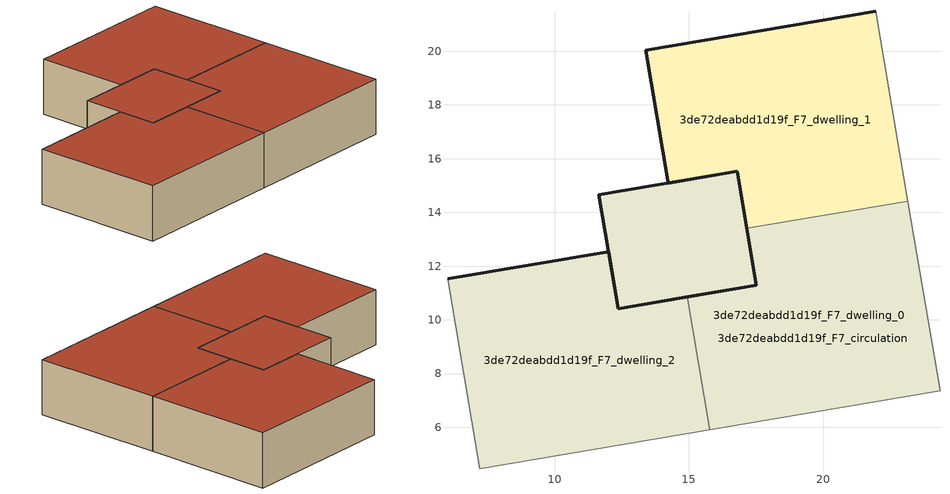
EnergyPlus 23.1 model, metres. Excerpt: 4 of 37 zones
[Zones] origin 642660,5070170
3de72deabdd1d19f_F7_dwelling_0
 floor to 3de72deabdd1d19f_F6_dwelling_0 (EU_floor_Construction): 23.15,14.42 24.35,7.36 15.78,5.91 14.94,10.85 17.51,11.29 17.24,12.88 17.15,13.41 z21; 16.79,15.53 17.15,13.41 17.51,11.29 12.37,10.42 11.65,14.66 z21
 wall outside (EU_wall_Construction): 17.15,13.41 17.51,11.29 14.94,10.85 z21:24
 wall adiabatic (EU_wall_Construction): 15.78,5.91 24.35,7.36 23.15,14.42 z21:24
 wall to 3de72deabdd1d19f_F7_dwelling_1 (EU_wall_Construction): 23.15,14.42 17.15,13.41 z21:24
 wall to 3de72deabdd1d19f_F7_dwelling_2 (EU_wall_Construction): 14.94,10.85 15.78,5.91 z21:24
 roof outside (EU_roof_Construction): 24.35,7.36 23.15,14.42 17.15,13.41 17.24,12.88 17.51,11.29 14.94,10.85 15.78,5.91 z24; 17.51,11.29 17.24,12.88 17.15,13.41 16.79,15.53 11.65,14.66 12.37,10.42 z24
3de72deabdd1d19f_F7_dwelling_1
 floor to 3de72deabdd1d19f_F6_dwelling_1 (EU_floor_Construction): 21.95,21.48 23.15,14.42 17.15,13.41 16.79,15.53 14.22,15.09 13.39,20.03 z21
 wall outside (EU_wall_Construction): 21.95,21.48 13.39,20.03 14.22,15.09 16.79,15.53 17.15,13.41 z21:24
 wall adiabatic (EU_wall_Construction): 23.15,14.42 21.95,21.48 z21:24
 roof outside (EU_roof_Construction): 23.15,14.42 21.95,21.48 13.39,20.03 14.22,15.09 16.79,15.53 17.15,13.41 z24
3de72deabdd1d19f_F7_dwelling_2
 floor to 3de72deabdd1d19f_F6_dwelling_2 (EU_floor_Construction): 14.94,10.85 15.78,5.91 7.21,4.46 6.01,11.52 12.01,12.54 12.19,11.51 12.37,10.42 z21; 16.79,15.53 17.51,11.29 12.37,10.42 12.22,11.29 12.01,12.54 11.65,14.66 z21
 wall outside (EU_wall_Construction): 14.94,10.85 12.37,10.42 12.01,12.54 6.01,11.52 z21:24
 wall adiabatic (EU_wall_Construction): 6.01,11.52 7.21,4.46 15.78,5.91 z21:24
 roof outside (EU_roof_Construction): 17.51,11.29 16.79,15.53 11.65,14.66 12.01,12.54 12.22,11.29 12.37,10.42 z24; 15.78,5.91 14.94,10.85 12.37,10.42 12.22,11.29 12.01,12.54 6.01,11.52 7.21,4.46 z24
3de72deabdd1d19f_F7_circulation
 floor to 3de72deabdd1d19f_F6_circulation (EU_floor_Construction): 16.79,15.53 17.15,13.41 17.2,13.14 17.28,12.67 17.51,11.29 12.37,10.42 12.19,11.45 12.01,12.54 11.65,14.66 z21; 23.15,14.42 24.35,7.36 15.78,5.91 14.94,10.85 17.28,11.25 17.51,11.29 17.24,12.88 17.15,13.41 z21; 14.94,10.85 15.78,5.91 7.21,4.46 6.01,11.52 12.01,12.54 12.04,12.37 12.22,11.29 12.37,10.42 z21
 wall outside (EU_wall_Construction): 11.65,14.66 12.37,10.42 17.51,11.29 16.79,15.53 11.65,14.66 z21:24
 roof outside (EU_roof_Construction): 24.35,7.36 23.15,14.42 17.15,13.41 17.24,12.88 17.51,11.29 17.28,11.25 14.94,10.85 15.78,5.91 z24; 17.51,11.29 17.28,12.67 17.2,13.14 17.15,13.41 16.79,15.53 11.65,14.66 12.01,12.54 12.19,11.45 12.37,10.42 z24; 15.78,5.91 14.94,10.85 12.37,10.42 12.22,11.29 12.04,12.37 12.01,12.54 6.01,11.52 7.21,4.46 z24
[Building]
EU S2 Campaign: North Axis=0; Terrain=City; Solar Distribution=FullExterior
[Site:Location]
Lyon-Bron: Latitude=45.75; Longitude=5; Time Zone=1; Elevation=198
[SizingPeriod:WeatherFileDays]
AnnualSizingPeriod: Begin Month=1; Begin Day of Month=1; End Month=12; End Day of Month=31; Day of Week for Start Day=Monday; Use Weather File Daylight Saving Period=No; Use Weather File Rain and Snow Indicators=No
[MATERIAL]
EU_InternalMass_Material: Roughness=MediumRough; Thickness=0.1; Conductivity=1; Density=1800; Specific Heat=900; Thermal Absorptance=0.9; Solar Absorptance=0.7; Visible Absorptance=0.7
[MATERIAL:NOMASS] Roughness=MediumRough; Thermal Absorptance=0.9; Solar Absorptance=0.7; Visible Absorptance=0.7
Name | Thermal Resistance
EU_wall_NoMass | 0.776494
EU_roof_NoMass | 0.486893
EU_floor_NoMass | 0.421597
[CONSTRUCTION]
EU_wall_Construction: EU_wall_NoMass
EU_roof_Construction: EU_roof_NoMass
EU_floor_Construction: EU_floor_NoMass
EU_InternalMass_Construction: EU_InternalMass_Material
[ZONE] Type=1; Multiplier=1; Ceiling Height=autocalculate; Floor Area=autocalculate; Part of Total Floor Area=Yes
Name | Volume
3de72deabdd1d19f_F7_dwelling_0 | 237.169
3de72deabdd1d19f_F7_dwelling_1 | 169.94
3de72deabdd1d19f_F7_dwelling_2 | 237.168
3de72deabdd1d19f_F7_circulation | 407.108
[INTERNALMASS] Construction=EU_InternalMass_Construction
Name | Zone or ZoneList | Surface Area
3de72deabdd1d19f_F7_dwelling_0_EU_InternalMass | 3de72deabdd1d19f_F7_dwelling_0 | 113.293
3de72deabdd1d19f_F7_dwelling_1_EU_InternalMass | 3de72deabdd1d19f_F7_dwelling_1 | 56.6466
3de72deabdd1d19f_F7_dwelling_2_EU_InternalMass | 3de72deabdd1d19f_F7_dwelling_2 | 56.6466
[OTHEREQUIPMENT] Fuel Type=Electricity; Design Level Calculation Method=Watts/Area; Power per Zone Floor Area=1; Fraction Latent=0; Fraction Radiant=0; Fraction Lost=0; Carbon Dioxide Generation Rate=0; EndUse Subcategory=EU_Step8_InternalGains
Name | Zone or ZoneList or Space or SpaceList | Schedule
EU_Step8_InternalGain_3de72deabdd1d19f_F7_dwelling_0_f000 | 3de72deabdd1d19f_F7_dwelling_0 | EU_Step8_GainSchedule_3de72deabdd1d19f_F7_dwelling_0_f000
EU_Step8_InternalGain_3de72deabdd1d19f_F7_dwelling_1_f000 | 3de72deabdd1d19f_F7_dwelling_1 | EU_Step8_GainSchedule_3de72deabdd1d19f_F7_dwelling_1_f000
EU_Step8_InternalGain_3de72deabdd1d19f_F7_dwelling_2_f000 | 3de72deabdd1d19f_F7_dwelling_2 | EU_Step8_GainSchedule_3de72deabdd1d19f_F7_dwelling_2_f000
[ZONEINFILTRATION:DESIGNFLOWRATE]
EU_Circulation_Infiltration_3de72deabdd1d19f_F7_circulation: Zone or ZoneList or Space or SpaceList=3de72deabdd1d19f_F7_circulation; Schedule=EU_AlwaysOn; Design Flow Rate Calculation Method=Flow/Area; Flow Rate per Floor Area=0.0005; Constant Term Coefficient=1; Temperature Term Coefficient=0; Velocity Term Coefficient=0; Velocity Squared Term Coefficient=0
[ZONEVENTILATION:DESIGNFLOWRATE] Schedule=EU_AlwaysOn; Design Flow Rate Calculation Method=AirChanges/Hour; Air Changes per Hour=0.693814; Ventilation Type=Natural; Fan Pressure Rise=0; Fan Total Efficiency=1; Constant Term Coefficient=1; Temperature Term Coefficient=0; Velocity Term Coefficient=0; Velocity Squared Term Coefficient=0; Minimum Indoor Temperature=-100; Maximum Indoor Temperature=100; Delta Temperature=-100; Minimum Outdoor Temperature=-100; Maximum Outdoor Temperature=100; Maximum Wind Speed=40
Name | Zone or ZoneList or Space or SpaceList
EU_ConstantAir_3de72deabdd1d19f_F7_dwelling_0 | 3de72deabdd1d19f_F7_dwelling_0
EU_ConstantAir_3de72deabdd1d19f_F7_dwelling_1 | 3de72deabdd1d19f_F7_dwelling_1
EU_ConstantAir_3de72deabdd1d19f_F7_dwelling_2 | 3de72deabdd1d19f_F7_dwelling_2
[HVACTEMPLATE:THERMOSTAT] Constant Heating Setpoint=20; Constant Cooling Setpoint=50
EU_HeatOnly_3de72deabdd1d19f_F0_dwelling_0; EU_HeatOnly_3de72deabdd1d19f_F0_dwelling_1; EU_HeatOnly_3de72deabdd1d19f_F0_dwelling_2; EU_HeatOnly_3de72deabdd1d19f_F0_dwelling_3; EU_HeatOnly_3de72deabdd1d19f_F1_dwelling_0; EU_HeatOnly_3de72deabdd1d19f_F1_dwelling_1; EU_HeatOnly_3de72deabdd1d19f_F1_dwelling_2; EU_HeatOnly_3de72deabdd1d19f_F1_dwelling_3; EU_HeatOnly_3de72deabdd1d19f_F2_dwelling_0; EU_HeatOnly_3de72deabdd1d19f_F2_dwelling_1; EU_HeatOnly_3de72deabdd1d19f_F2_dwelling_2; EU_HeatOnly_3de72deabdd1d19f_F2_dwelling_3; EU_HeatOnly_3de72deabdd1d19f_F3_dwelling_0; EU_HeatOnly_3de72deabdd1d19f_F3_dwelling_1; EU_HeatOnly_3de72deabdd1d19f_F3_dwelling_2; EU_HeatOnly_3de72deabdd1d19f_F3_dwelling_3; EU_HeatOnly_3de72deabdd1d19f_F4_dwelling_0; EU_HeatOnly_3de72deabdd1d19f_F4_dwelling_1; EU_HeatOnly_3de72deabdd1d19f_F4_dwelling_2; EU_HeatOnly_3de72deabdd1d19f_F4_dwelling_3; EU_HeatOnly_3de72deabdd1d19f_F5_dwelling_0; EU_HeatOnly_3de72deabdd1d19f_F5_dwelling_1; EU_HeatOnly_3de72deabdd1d19f_F5_dwelling_2; EU_HeatOnly_3de72deabdd1d19f_F6_dwelling_0; EU_HeatOnly_3de72deabdd1d19f_F6_dwelling_1; EU_HeatOnly_3de72deabdd1d19f_F6_dwelling_2; EU_HeatOnly_3de72deabdd1d19f_F7_dwelling_0; EU_HeatOnly_3de72deabdd1d19f_F7_dwelling_1; EU_HeatOnly_3de72deabdd1d19f_F7_dwelling_2
[HVACTEMPLATE:ZONE:IDEALLOADSAIRSYSTEM] System Availability Schedule=EU_AlwaysOn; Maximum Heating Supply Air Temperature=50; Minimum Cooling Supply Air Temperature=13; Maximum Heating Supply Air Humidity Ratio=0.0156; Minimum Cooling Supply Air Humidity Ratio=0.0077; Heating Limit=NoLimit; Cooling Limit=NoLimit; Heating Availability Schedule=EU_AlwaysOn; Cooling Availability Schedule=EU_CoolingOff; Dehumidification Control Type=ConstantSensibleHeatRatio; Cooling Sensible Heat Ratio=0.7; Dehumidification Setpoint=60; Humidification Control Type=None; Humidification Setpoint=30; Outdoor Air Method=None; Outdoor Air Flow Rate per Person=0.00944; Outdoor Air Flow Rate per Zone Floor Area=0; Outdoor Air Flow Rate per Zone=0; Demand Controlled Ventilation Type=None; Outdoor Air Economizer Type=NoEconomizer; Heat Recovery Type=None; Sensible Heat Recovery Effectiveness=0.7; Latent Heat Recovery Effectiveness=0.65
Name | Template Thermostat
3de72deabdd1d19f_F7_dwelling_0 | EU_HeatOnly_3de72deabdd1d19f_F7_dwelling_0
3de72deabdd1d19f_F7_dwelling_1 | EU_HeatOnly_3de72deabdd1d19f_F7_dwelling_1
3de72deabdd1d19f_F7_dwelling_2 | EU_HeatOnly_3de72deabdd1d19f_F7_dwelling_2
[SIZING:ZONE] Zone Cooling Design Supply Air Temperature Input Method=SupplyAirTemperature; Zone Cooling Design Supply Air Temperature=13; Zone Heating Design Supply Air Temperature Input Method=SupplyAirTemperature; Zone Heating Design Supply Air Temperature=50; Zone Cooling Design Supply Air Humidity Ratio=0.008; Zone Heating Design Supply Air Humidity Ratio=0.008; Cooling Design Air Flow Method=DesignDay; Cooling Design Air Flow Rate=0; Cooling Minimum Air Flow per Zone Floor Area=0.000762; Cooling Minimum Air Flow=0; Cooling Minimum Air Flow Fraction=0.2; Heating Design Air Flow Method=DesignDay; Heating Design Air Flow Rate=0; Heating Maximum Air Flow per Zone Floor Area=0.002032; Heating Maximum Air Flow=0.141576; Heating Maximum Air Flow Fraction=0.3; Account for Dedicated Outdoor Air System=No; Dedicated Outdoor Air System Control Strategy=NeutralSupplyAir; Dedicated Outdoor Air Low Setpoint Temperature for Design=autosize; Dedicated Outdoor Air High Setpoint Temperature for Design=autosize; Zone Load Sizing Method=Sensible Load Only No Latent Load; Zone Latent Cooling Design Supply Air Humidity Ratio Input Method=HumidityRatioDifference; Zone Cooling Design Supply Air Humidity Ratio Difference=0.005; Zone Latent Heating Design Supply Air Humidity Ratio Input Method=HumidityRatioDifference; Zone Humidification Design Supply Air Humidity Ratio Difference=0.005
3de72deabdd1d19f_F7_dwelling_0; 3de72deabdd1d19f_F7_dwelling_1; 3de72deabdd1d19f_F7_dwelling_2
[SCHEDULE:CONSTANT]
Name | Hourly Value
EU_AlwaysOn | 1
EU_CoolingOff | 0
[SCHEDULE:FILE] Column Number=1; Rows to Skip at Top=0; Number of Hours of Data=8760; Column Separator=Comma; Interpolate to Timestep=No; Minutes per Item=60; Adjust Schedule for Daylight Savings=Yes
Name | File
EU_Step8_GainSchedule_3de72deabdd1d19f_F7_dwelling_0_f000 | ../../schedules/3de72deabdd1d19f/3de72deabdd1d19f_F7_dwelling_0_f000_gain.csv
EU_Step8_GainSchedule_3de72deabdd1d19f_F7_dwelling_1_f000 | ../../schedules/3de72deabdd1d19f/3de72deabdd1d19f_F7_dwelling_1_f000_gain.csv
EU_Step8_GainSchedule_3de72deabdd1d19f_F7_dwelling_2_f000 | ../../schedules/3de72deabdd1d19f/3de72deabdd1d19f_F7_dwelling_2_f000_gain.csv
